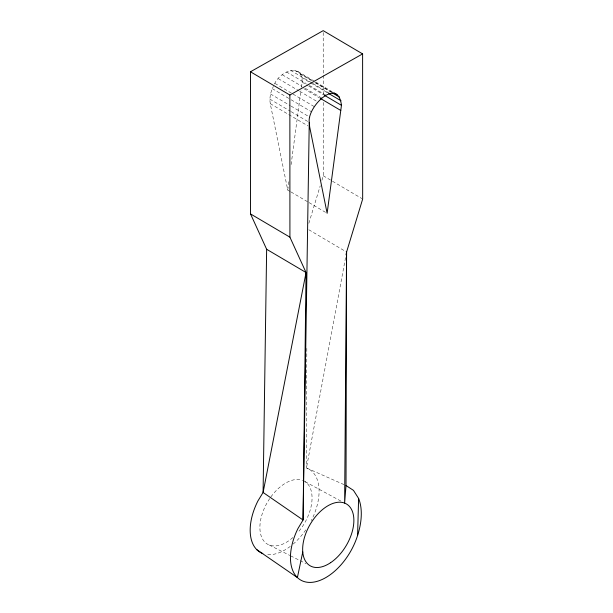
<?xml version="1.0" encoding="UTF-8"?>
<svg xmlns="http://www.w3.org/2000/svg" width="613" height="613" viewBox="0 0 613 613"><rect width="100%" height="100%" fill="white"/><g stroke="black" fill="none" stroke-linecap="round" stroke-linejoin="round"><path stroke-width="0.46" stroke-dasharray="3.06 2.3" d="M306.822 348.36L306.462 467.941A48.22 28.144 -59.5 0 1 311.304 520.621M290.202 191.494L287.742 190.038L270.272 103.658C269.26 97.766 270.639 91.643 273.406 86.402M287.742 190.038L288.869 181.548M291.114 164.568L300.998 90.042M301.374 87.207C306.929 61.737 279.574 69.146 273.789 85.651M345.533 257.667L306.462 467.941L345.157 485.136M308.845 223.301L320.224 185.831M321.886 180.352L323.273 175.785L323.243 102.264M269.329 545.057L289.765 555.416M290.616 555.845L305.948 563.615M305.159 481.711L341.257 501.281M297.696 71.376L314.936 81.544M315.756 82.027L332.169 91.712M294.447 70.173L312.5 80.824M315.787 82.763L333.02 92.931M300.148 73.889L314.101 82.119M314.929 82.609L332.162 92.778M290.608 70.357L311.956 82.947M312.776 83.437L330.009 93.605M301.634 77.544L327.901 93.038M286.463 71.928L306.163 83.552M309.442 85.491L325.863 95.176M302.056 82.088L307.803 85.475M308.623 85.958L323.396 94.678M282.279 74.763L301.979 86.387M305.259 88.326L321.679 98.011M303.841 88.663L319.434 97.865M278.348 78.686L298.868 90.793M299.688 91.276L317.741 101.934M274.93 83.414L292.163 93.59M292.991 94.073L314.331 106.662M272.264 88.64L290.324 99.291M291.144 99.781L311.665 111.888M270.54 93.996L290.233 105.62M291.06 106.103L309.933 117.244M269.858 99.114L290.378 111.229M291.198 111.712L309.259 122.362M270.272 103.658L308.032 125.941M323.273 175.785L361.846 198.543M291.022 191.976L308.262 202.144M309.082 202.627L325.495 212.313M308.822 229.752L345.755 251.545M323.212 32.558L323.243 94.624M305.772 529.908A48.22 28.144 -59.5 0 1 293.236 544.015M290.278 546.398A48.22 28.144 -59.5 0 1 266.042 554.405M303.496 480.715A36.504 21.302 -59.5 0 1 298.171 532.176M292.891 537.547A36.504 21.302 -59.5 0 1 262.701 539.31A36.504 21.302 -59.5 0 1 269.804 498.453M270.892 496.905A36.504 21.302 -59.5 0 1 302.638 480.347"/><path stroke-width="0.92" d="M346.054 254.847L346.583 252.027L344.621 503.097L346.016 485.519L346.583 252.027L362.666 199.033L362.612 53.898L323.212 30.65L250.472 71.782L250.525 213.922L266.647 249.284L263.092 492.469L257.958 500.875A48.22 28.144 -59.5 0 0 262.801 553.547M309.259 122.362L309.672 126.906L327.135 213.286L341.456 105.336C338.062 76.188 306.967 107.022 309.259 122.362L303.052 520L297.933 528.598A48.979 28.581 -59.5 0 0 307.55 582.281A48.979 28.581 -59.5 0 0 357.601 535.402L358.605 498.415L353.463 490.369L346.016 485.519M302.753 551.999L297.389 577.584L256.64 549.532M250.472 71.782L289.865 95.03L362.612 53.898M333.809 92.686L337.096 94.624M332.162 92.778L339.548 97.138M328.721 93.528L341.035 100.793M324.216 95.161L341.456 105.336M320.254 98.348L340.774 110.455M250.525 213.922L289.918 237.17L306.048 272.532L303.052 520L263.092 492.469L306.048 272.532L266.647 249.284M289.865 95.03L289.918 237.17M358.605 498.415A58.304 34.029 -59.5 0 1 357.601 535.402M330.645 562.665A35.845 20.919 -59.5 0 0 349.165 506.131A35.845 20.919 -59.5 0 0 304.983 535.8A35.845 20.919 -59.5 0 0 330.645 562.665"/></g></svg>
